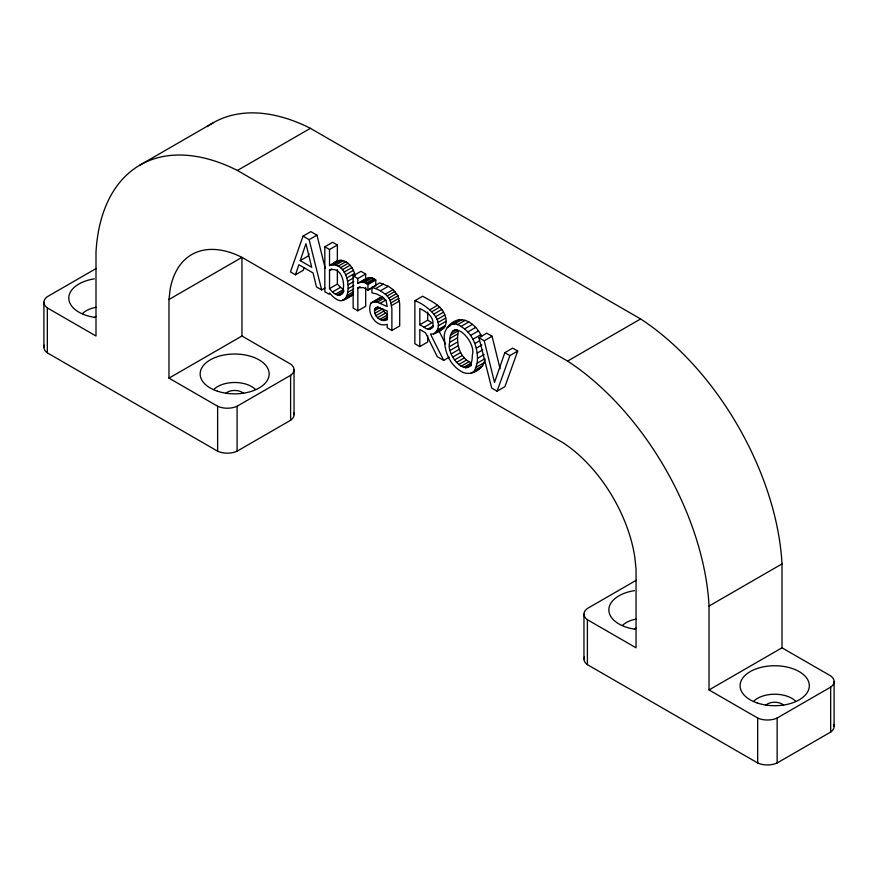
<?xml version="1.0" encoding="UTF-8"?>
<svg xmlns="http://www.w3.org/2000/svg" width="878" height="878" viewBox="0 0 878 878"><rect width="100%" height="100%" fill="white"/><g stroke="black" fill="none" stroke-linecap="round" stroke-linejoin="round"><path stroke-width="1.32" d="M449.679 342.343C449.799 314.412 476.853 340.971 472.309 355.403C472.144 383.203 445.179 356.731 449.679 342.343L457.515 337.821L458.294 330.765L450.469 335.286M337.361 245.006L332.663 242.284L324.827 246.806L324.827 291.748L329.228 294.284L329.524 292.956C354.24 322.281 354.427 258.154 329.524 265.584L329.524 249.528L337.361 245.006L337.361 261.062L329.524 265.584M477.171 363.196C478.806 349.312 473.472 333.772 460.983 326.462C451.698 318.955 442.468 329.689 444.52 339.369C444.455 351.76 449.931 364.842 460.983 371.251C470.081 377.54 484.272 369.243 485.007 358.674L477.171 363.196L474.91 370.231L472.99 372.316M168.971 378.144L241.955 336.011L290.607 364.096A15.486 8.934 0 0 1 290.607 375.334L237.093 406.24A15.486 8.934 0 0 1 217.623 406.24L168.971 378.144L168.971 299.497L170.134 289.411A110.518 63.809 60 0 1 241.955 257.353L563.061 442.753A110.518 63.809 60 0 1 634.882 557.728L636.045 569.153L636.045 647.81L587.393 619.714A15.486 8.934 0 0 1 587.393 608.487L636.254 580.27M449.295 357.148L443.697 360.375L430.439 334.013L433.644 333.914C448.34 322.391 425.709 304.117 414.866 300.726L414.866 343.726L419.816 346.59L427.652 342.069L427.652 335.484M433.644 333.914C443.522 330.622 448.746 325.145 444.872 315.015C441.338 305.204 430.9 301.165 422.691 296.204L414.866 300.726M374.5 310.713L374.807 308.716L377.112 307.201L387.198 310.867L387.198 319.811C381.282 322.544 374.379 316.859 374.5 310.713L380.097 307.487M325.211 268.207L316.958 235.15L310.856 231.627L303.02 236.149L290.464 271.906L295.469 274.792L298.838 264.728L313.073 272.948L316.453 286.908L321.677 289.927L325.036 287.984M304.139 267.757L303.294 270.27L295.469 274.792M300.221 260.645L305.939 243.678L311.701 267.274L300.221 260.645L308.046 256.124L308.869 253.698M478.916 337.701L491.724 388.098L497.069 391.193L504.905 386.671L517.713 351.057L512.653 348.138L504.828 352.66L494.523 382.413L484.217 340.763L478.916 337.701L486.752 333.179L492.053 336.241L500.098 368.782M497.069 391.193L509.877 355.579L517.713 351.057M370.867 303.272C366.302 312.875 376.124 328.087 387.198 324.322L387.198 327.757L391.884 330.457L399.709 325.936L399.709 303.876L398.019 295.842L393.135 289.619L388.285 286.294L379.757 282.848L371.921 287.369L371.921 292.89L376.596 293.954L383.104 297.357L386.101 300.748L387.198 306.532L377.31 302.197L372.448 302.065L370.867 303.272L377.584 299.387M378.703 298.75L382.578 297.247L374.752 301.769M140.008 165.042L212.981 122.909M782.002 563.917L709.029 606.05L709.029 689.943L782.002 647.81L782.002 563.917A214.078 123.6 60 0 0 640.589 318.933L310.395 128.331L237.411 170.464L567.605 361.099A214.078 123.6 60 0 1 709.062 606.061M96.207 268.47L47.335 296.687A15.486 8.934 0 0 0 47.335 307.926L47.335 352.868L217.623 451.182A15.486 8.934 0 0 0 237.093 451.182L290.607 420.277A15.486 8.934 0 0 0 293.647 412.66M168.971 299.497L241.955 257.364L241.955 336.011M303.02 236.149L309.122 239.672L316.958 235.15M331.379 264.958C341.685 253.962 352.989 264.596 355.129 275.692M333.377 264.739L341.213 260.217M335.594 265.112L343.43 260.59M329.524 270.139C348.61 263.674 347.875 312.151 329.524 288.632L329.524 270.139L331.763 268.855M338.085 266.243L345.91 261.721M340.324 267.812L348.149 263.29M342.31 269.776L350.146 265.255M344.044 272.147L351.88 267.625M345.537 274.924L353.373 270.402M346.733 278.008L354.558 273.486M329.524 288.632L337.361 284.099L337.361 269.579M365.676 287.424L365.676 306.279L357.84 310.801L353.143 308.09L353.143 275.835L360.968 271.313L365.676 274.024L365.676 278.82L357.84 283.342L357.84 278.546L365.676 274.024M347.578 281.322L353.175 278.085M332.685 291.88L340.51 287.347L343.539 289.52L335.703 294.042M348.094 284.856L353.691 281.618M337.415 294.843L344.121 290.969M348.259 288.61L353.856 285.383M357.84 283.342C363.547 281.245 369.956 274.375 375.773 280.027L375.773 285.69L367.948 290.212L363.272 287.501L357.84 287.907L357.84 310.801M338.919 295.162L343.397 292.572M340.236 294.997L342.475 293.702M360.254 282.486L362.329 282.222L370.165 277.7M362.329 282.222L364.216 282.496L372.052 277.975M348.05 292.253L353.647 289.027M357.84 287.907L360.079 286.612M364.216 282.496L366.038 283.287L373.874 278.765M347.425 295.271L353.022 292.045M366.038 283.287L367.136 283.956L374.961 279.434M367.948 290.212L367.948 284.549L375.773 280.027M346.393 297.664L353.11 293.79M342.31 300.232L344.549 298.948M346.788 297.653L349.027 296.358M344.933 299.431L352.769 294.909L343.166 300.517M367.695 290.069L372.173 287.49M371.921 287.369L375.652 288.566L383.477 284.044M375.652 288.566L380.448 290.816L388.285 286.294M380.448 290.816L385.299 294.141L393.135 289.619M372.448 302.065L380.284 297.543M385.299 294.141L387.176 295.952L395.012 291.43M377.31 302.197L384.026 298.322M387.176 295.952L388.855 298.07L396.691 293.548M380.295 303.25L385.892 300.024M374.807 308.716L378.166 306.773M391.884 330.457L391.884 308.397L390.183 300.364L398.019 295.842M391.127 302.822L398.963 298.3M374.829 313.347L382.665 308.826L383.686 311.163L387.637 314.862L379.801 319.383M391.687 305.489L399.523 300.956M375.85 315.685L383.686 311.163M377.507 317.704L385.343 313.183M381.919 320.327L387.516 317.101M383.829 320.591L387.187 318.659M429.836 309.769L437.661 305.248M431.943 311.657L439.779 307.135M433.951 314.028L441.777 309.506M419.816 324.728L427.652 320.207L431.998 322.72L424.162 327.242L419.816 324.728L419.816 308.496C425.632 311.569 433.161 315.707 432.997 323.291C434.16 329.096 427.849 330.94 424.162 327.242M435.697 316.684L443.522 312.162M437.035 319.537L444.872 315.015M437.892 322.577L445.717 318.055M427.992 329.009L433.589 325.782M429.572 329.261L432.931 327.318M438.177 325.848L446.002 321.326M437.65 329.898L445.486 325.376M437.003 331.401L444.839 326.879M448.998 325.376C461.378 312.634 476.205 323.993 481.77 336.834M451.38 324.223L459.205 319.702M447.1 327.505L450.458 325.573M454.189 324.026L462.026 319.504M457.405 324.761L465.241 320.24M452.73 331.083L454.969 329.788M460.983 326.462L468.819 321.93M451.424 332.806L457.021 329.568M464.594 328.921L472.43 324.399M449.876 338.48L457.712 333.958M467.831 331.939L475.667 327.417M449.865 346.437L457.701 341.915L457.515 337.821M470.652 335.407L478.477 330.885M450.447 350.256L458.283 345.734L457.701 341.915M472.99 339.226L480.815 334.694M451.413 353.801L459.238 349.279L458.283 345.734M474.877 343.485L479.355 340.894M452.752 357.072L460.588 352.55L459.238 349.279M484.217 340.763L492.053 336.241M454.42 360.002L462.256 355.48L466.383 360.101L471.299 362.943L463.463 367.465M476.293 348.149L481.879 344.911M456.351 362.515L464.188 357.994M477.171 353.143L482.768 349.905M458.546 364.622L466.383 360.101M461.005 366.324L468.841 361.802M477.467 358.378L484.173 354.503M465.658 367.882L471.256 364.655M467.579 367.597L471.486 365.303M476.315 367.158L484.151 362.636M474.91 370.231L482.735 365.709M470.52 373.501L480.815 367.794M567.605 361.099L640.589 318.966M709.029 689.943L757.681 718.028A15.486 8.934 0 0 0 777.14 718.028L830.665 687.134A15.486 8.934 0 0 0 830.665 675.895L782.002 647.81M584.353 657.04A15.486 8.934 0 0 0 587.393 664.657L757.681 762.971A15.486 8.934 0 0 0 777.14 762.971L830.665 732.076A15.486 8.934 0 0 0 833.705 724.449M441.48 329.393L443.928 328.043M365.676 278.82L368.08 277.964M337.361 261.062L339.215 260.437M324.827 246.806L329.524 249.528M504.828 352.66L509.877 355.579M353.143 275.835L357.84 278.546M443.697 360.375L437.277 356.666L425.468 332.751L419.816 329.491L419.816 346.59M47.335 307.926L95.998 336.011L95.998 252.118A214.078 123.6 60 0 1 237.411 170.431M367.136 283.956L367.948 284.549M337.361 284.099L340.51 287.347M388.855 298.07L390.183 300.364M460.588 352.55L462.256 355.48M438.879 330.688L445.508 343.869M309.122 239.672L321.677 289.927M834.1 681.515L834.1 726.457M830.665 687.134L830.665 732.076M777.14 718.028L777.14 762.971M757.681 718.028L757.681 762.971M587.393 619.714L587.393 664.657M583.958 614.095L583.958 659.049M427.652 312.085L427.652 320.207M294.042 369.715L294.042 414.657M290.607 375.334L290.607 420.277M237.093 406.24L237.093 451.182M217.623 406.24L217.623 451.182M43.9 302.306L43.9 347.249M47.335 352.868A15.486 8.934 0 0 1 44.295 345.241M207.296 126.542A214.078 123.6 60 0 1 310.395 128.298M94.352 317.584A10.316 5.959 0 0 1 95.998 316.343M82.433 313.611A24.079 13.905 0 0 1 95.856 307.333M94.363 317.32A34.494 19.909 0 0 1 68.802 298.092A34.494 19.909 0 0 1 94.363 278.853M634.421 629.12A34.494 19.909 0 0 1 608.849 609.881A34.494 19.909 0 0 1 634.421 590.653M225.723 393.421A10.316 5.959 0 0 1 243.59 393.421M213.804 389.448A24.079 13.905 0 0 1 255.509 389.448M622.491 625.41A24.079 13.905 0 0 1 635.913 619.133M634.41 629.383A10.316 5.959 0 0 1 636.045 628.143M765.77 705.221A10.316 5.959 0 0 1 783.648 705.221M753.752 701.215A24.2 13.971 0 0 1 795.666 701.215M217.415 391.182A34.494 19.909 0 0 0 269.151 373.929A34.494 19.909 0 0 0 217.415 356.688A34.494 19.909 0 0 0 217.415 391.182M757.407 703.037A34.615 19.985 0 0 0 809.318 685.729A34.615 19.985 0 0 0 757.407 668.421A34.615 19.985 0 0 0 757.407 703.037"/></g></svg>
